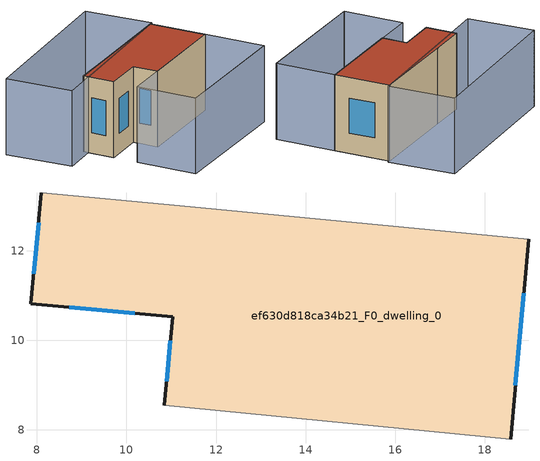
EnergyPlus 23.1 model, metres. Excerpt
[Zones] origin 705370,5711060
ef630d818ca34b21_F0_dwelling_0
 floor ground (EU_floor_Construction): 18.57,7.8 18.98,12.26 11.19,13 8.1,13.29 7.87,10.82 11.04,10.52 10.84,8.55 z0
 wall outside (EU_wall_Construction): 18.98,12.26 18.57,7.8 / 10.84,8.55 11.04,10.52 7.87,10.82 8.1,13.29 z0:6
 wall adiabatic (EU_wall_Construction): 8.1,13.29 11.19,13 18.98,12.26 / 18.57,7.8 10.84,8.55 z0:6
 window (EU_Window_Construction): 18.87,11.06 18.68,9 / 10.9,9.09 10.98,9.99 / 10.18,10.6 8.72,10.74 / 7.93,11.48 8.04,12.62 z1.62:4.38
 roof outside (EU_roof_Construction): 18.98,12.26 18.57,7.8 10.84,8.55 11.04,10.52 7.87,10.82 8.1,13.29 11.19,13 z6
shading: 7.27,4.14 18.06,3.09 / 7.66,8.9 18.57,7.8 / 18.57,7.8 18.09,3.03 / 18.09,3.03 7.18,4.13 / 7.18,4.13 7.66,8.9 / 5.26,13.05 5.56,18.36 / 5.56,18.36 19.49,17.56 / 19.49,17.56 19.19,12.25 / 19.19,12.25 5.26,13.05 z0:6
[Building]
EU S2 Campaign: North Axis=0; Terrain=City; Solar Distribution=FullExterior
[Site:Location]
London: Latitude=51.5; Longitude=-0.5; Time Zone=0; Elevation=25
[SizingPeriod:WeatherFileDays]
AnnualSizingPeriod: Begin Month=1; Begin Day of Month=1; End Month=12; End Day of Month=31; Day of Week for Start Day=Monday; Use Weather File Daylight Saving Period=No; Use Weather File Rain and Snow Indicators=No
[MATERIAL]
EU_InternalMass_Material: Roughness=MediumRough; Thickness=0.1; Conductivity=1; Density=1800; Specific Heat=900; Thermal Absorptance=0.9; Solar Absorptance=0.7; Visible Absorptance=0.7
[MATERIAL:NOMASS] Roughness=MediumRough; Thermal Absorptance=0.9; Solar Absorptance=0.7; Visible Absorptance=0.7
Name | Thermal Resistance
EU_wall_NoMass | 0.555556
EU_roof_NoMass | 0.510204
EU_floor_NoMass | 1.68919
[WINDOWMATERIAL:SIMPLEGLAZINGSYSTEM]
EU_Window_SimpleGlazing: UFactor=3.96; Solar Heat Gain Coefficient=0.85; Visible Transmittance=0.85
[CONSTRUCTION]
EU_wall_Construction: EU_wall_NoMass
EU_roof_Construction: EU_roof_NoMass
EU_floor_Construction: EU_floor_NoMass
EU_InternalMass_Construction: EU_InternalMass_Material
EU_Window_Construction: EU_Window_SimpleGlazing
[ZONE]
ef630d818ca34b21_F0_dwelling_0: Type=1; Multiplier=1; Ceiling Height=autocalculate; Volume=255.233; Floor Area=autocalculate; Part of Total Floor Area=Yes
[INTERNALMASS]
ef630d818ca34b21_F0_dwelling_0_EU_InternalMass: Construction=EU_InternalMass_Construction; Zone or ZoneList=ef630d818ca34b21_F0_dwelling_0; Surface Area=42.5389
[OTHEREQUIPMENT]
EU_Step8_InternalGain_ef630d818ca34b21_F0_dwelling_0_f000: Fuel Type=Electricity; Zone or ZoneList or Space or SpaceList=ef630d818ca34b21_F0_dwelling_0; Schedule=EU_Step8_GainSchedule_ef630d818ca34b21_F0_dwelling_0_f000; Design Level Calculation Method=Watts/Area; Power per Zone Floor Area=1; Fraction Latent=0; Fraction Radiant=0; Fraction Lost=0; Carbon Dioxide Generation Rate=0; EndUse Subcategory=EU_Step8_InternalGains
[ZONEVENTILATION:DESIGNFLOWRATE]
EU_ConstantAir_ef630d818ca34b21_F0_dwelling_0: Zone or ZoneList or Space or SpaceList=ef630d818ca34b21_F0_dwelling_0; Schedule=EU_AlwaysOn; Design Flow Rate Calculation Method=AirChanges/Hour; Air Changes per Hour=0.48; Ventilation Type=Natural; Fan Pressure Rise=0; Fan Total Efficiency=1; Constant Term Coefficient=1; Temperature Term Coefficient=0; Velocity Term Coefficient=0; Velocity Squared Term Coefficient=0; Minimum Indoor Temperature=-100; Maximum Indoor Temperature=100; Delta Temperature=-100; Minimum Outdoor Temperature=-100; Maximum Outdoor Temperature=100; Maximum Wind Speed=40
[HVACTEMPLATE:THERMOSTAT]
EU_HeatOnly_ef630d818ca34b21_F0_dwelling_0: Constant Heating Setpoint=20; Constant Cooling Setpoint=50
[HVACTEMPLATE:ZONE:IDEALLOADSAIRSYSTEM]
ef630d818ca34b21_F0_dwelling_0: Template Thermostat=EU_HeatOnly_ef630d818ca34b21_F0_dwelling_0; System Availability Schedule=EU_AlwaysOn; Maximum Heating Supply Air Temperature=50; Minimum Cooling Supply Air Temperature=13; Maximum Heating Supply Air Humidity Ratio=0.0156; Minimum Cooling Supply Air Humidity Ratio=0.0077; Heating Limit=NoLimit; Cooling Limit=NoLimit; Heating Availability Schedule=EU_AlwaysOn; Cooling Availability Schedule=EU_CoolingOff; Dehumidification Control Type=ConstantSensibleHeatRatio; Cooling Sensible Heat Ratio=0.7; Dehumidification Setpoint=60; Humidification Control Type=None; Humidification Setpoint=30; Outdoor Air Method=None; Outdoor Air Flow Rate per Person=0.00944; Outdoor Air Flow Rate per Zone Floor Area=0; Outdoor Air Flow Rate per Zone=0; Demand Controlled Ventilation Type=None; Outdoor Air Economizer Type=NoEconomizer; Heat Recovery Type=None; Sensible Heat Recovery Effectiveness=0.7; Latent Heat Recovery Effectiveness=0.65
[SIZING:ZONE]
ef630d818ca34b21_F0_dwelling_0: Zone Cooling Design Supply Air Temperature Input Method=SupplyAirTemperature; Zone Cooling Design Supply Air Temperature=13; Zone Heating Design Supply Air Temperature Input Method=SupplyAirTemperature; Zone Heating Design Supply Air Temperature=50; Zone Cooling Design Supply Air Humidity Ratio=0.008; Zone Heating Design Supply Air Humidity Ratio=0.008; Cooling Design Air Flow Method=DesignDay; Cooling Design Air Flow Rate=0; Cooling Minimum Air Flow per Zone Floor Area=0.000762; Cooling Minimum Air Flow=0; Cooling Minimum Air Flow Fraction=0.2; Heating Design Air Flow Method=DesignDay; Heating Design Air Flow Rate=0; Heating Maximum Air Flow per Zone Floor Area=0.002032; Heating Maximum Air Flow=0.141576; Heating Maximum Air Flow Fraction=0.3; Account for Dedicated Outdoor Air System=No; Dedicated Outdoor Air System Control Strategy=NeutralSupplyAir; Dedicated Outdoor Air Low Setpoint Temperature for Design=autosize; Dedicated Outdoor Air High Setpoint Temperature for Design=autosize; Zone Load Sizing Method=Sensible Load Only No Latent Load; Zone Latent Cooling Design Supply Air Humidity Ratio Input Method=HumidityRatioDifference; Zone Cooling Design Supply Air Humidity Ratio Difference=0.005; Zone Latent Heating Design Supply Air Humidity Ratio Input Method=HumidityRatioDifference; Zone Humidification Design Supply Air Humidity Ratio Difference=0.005
[SCHEDULE:CONSTANT]
Name | Hourly Value
EU_AlwaysOn | 1
EU_CoolingOff | 0
[SCHEDULE:FILE]
EU_Step8_GainSchedule_ef630d818ca34b21_F0_dwelling_0_f000: File=../../schedules/ef630d818ca34b21/ef630d818ca34b21_F0_dwelling_0_f000_gain.csv; Column Number=1; Rows to Skip at Top=0; Number of Hours of Data=8760; Column Separator=Comma; Interpolate to Timestep=No; Minutes per Item=60; Adjust Schedule for Daylight Savings=Yes
